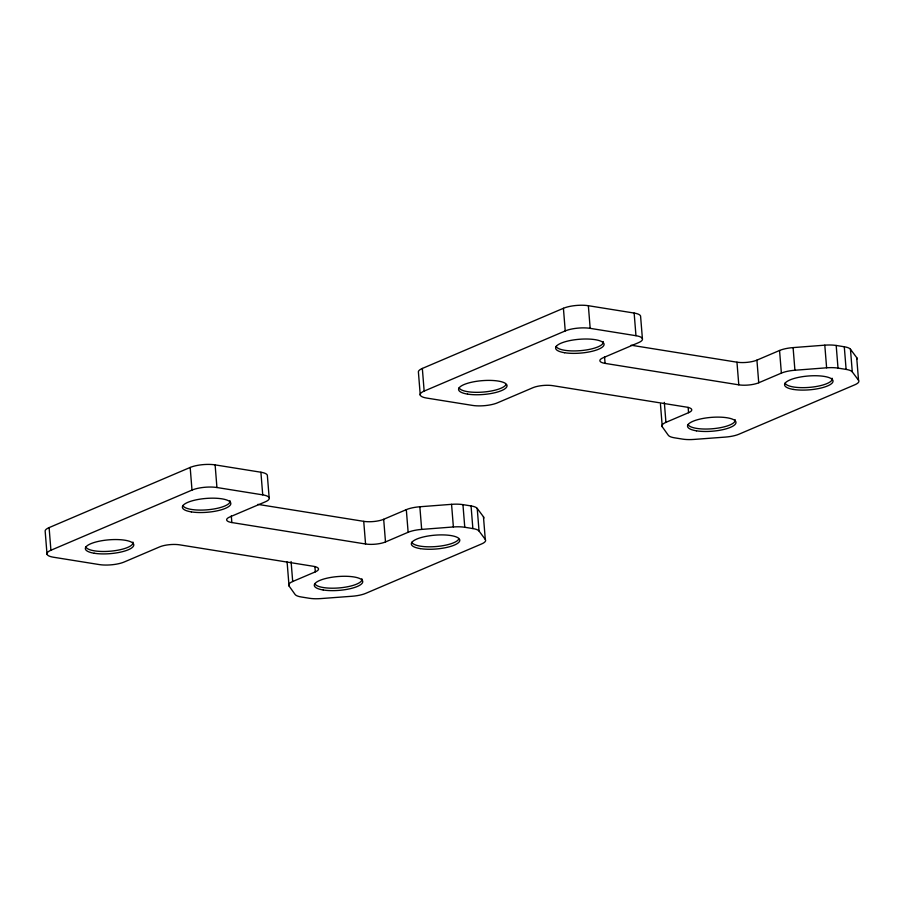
<?xml version="1.0" encoding="UTF-8"?>
<svg xmlns="http://www.w3.org/2000/svg" width="904" height="904" viewBox="0 0 904 904"><rect width="100%" height="100%" fill="white"/><g stroke="black" fill="none" stroke-linecap="round" stroke-linejoin="round"><path stroke-width="1.36" d="M47.019 554.276L45.2 531.631A17.775 5.074 -4.6 0 1 49.099 527.608L190.179 467.447A17.775 5.074 -4.6 0 1 215.118 464.882L260.906 472.227A17.775 5.074 -4.6 0 1 267.335 475.176L269.166 497.821M420.258 395.116L418.439 372.471A17.775 5.074 -4.6 0 1 422.337 368.448L563.418 308.287A17.775 5.074 -4.6 0 1 588.357 305.71L634.145 313.055A17.775 5.074 -4.6 0 1 640.574 316.016L642.405 338.661M289.031 585.961A17.775 5.074 -4.6 0 1 292.693 581.509L315.327 571.859A14.215 4.057 -4.6 0 0 313.292 566.277L179.591 544.829A14.215 4.057 -4.6 0 0 159.646 546.886L124.187 562.005A17.775 5.074 -4.6 0 1 99.248 564.571L53.46 557.226A17.775 5.074 -4.6 0 1 50.918 550.253L191.998 490.092A17.775 5.074 -4.6 0 1 216.937 487.516L262.725 494.861A17.775 5.074 -4.6 0 1 265.267 501.844L229.808 516.964A14.215 4.068 -4.6 0 0 231.842 522.546L365.555 543.993A14.215 4.068 -4.6 0 0 385.499 541.937L408.133 532.275A17.775 5.074 -4.6 0 1 421.671 529.405L453.379 526.964A17.775 5.074 -4.6 0 1 464.769 527.269L472.871 528.569A17.775 5.074 -4.6 0 1 479.041 531.043L485.29 539.428A17.775 5.074 -4.6 0 1 481.651 543.925L365.702 593.374A17.775 5.085 -4.6 0 1 352.018 596.256L320.637 598.595A17.775 5.074 -4.6 0 1 309.394 598.279L301.292 596.979A17.775 5.085 -4.6 0 1 295.088 594.47L289.031 585.961L287.212 563.328A17.775 5.074 -4.6 0 1 286.975 561.859M662.27 426.801A17.775 5.074 -4.6 0 1 665.932 422.349L688.565 412.687A14.215 4.057 -4.6 0 0 686.531 407.105L552.83 385.669A14.215 4.057 -4.6 0 0 532.885 387.726L497.426 402.845A17.775 5.074 -4.6 0 1 472.487 405.41L426.699 398.065A17.775 5.074 -4.6 0 1 424.157 391.093L565.237 330.932A17.775 5.074 -4.6 0 1 590.176 328.355L635.964 335.7A17.775 5.074 -4.6 0 1 638.506 342.672L603.047 357.803A14.215 4.068 -4.6 0 0 605.081 363.385L738.794 384.833A14.215 4.068 -4.6 0 0 758.738 382.765L781.372 373.115A17.775 5.074 -4.6 0 1 794.921 370.244L826.618 367.804A17.775 5.074 -4.6 0 1 838.008 368.109L846.11 369.408A17.775 5.074 -4.6 0 1 852.28 371.883L858.529 380.268A17.775 5.074 -4.6 0 1 854.89 384.765L738.941 434.214A17.775 5.085 -4.6 0 1 725.257 437.095L693.876 439.434A17.775 5.074 -4.6 0 1 682.633 439.118L674.531 437.818A17.775 5.085 -4.6 0 1 668.327 435.299L662.27 426.801L660.451 404.167M257.877 504.375L363.724 521.348A14.215 4.068 -4.6 0 0 383.68 519.291L406.314 509.641A17.775 5.074 -4.6 0 1 419.851 506.76L451.559 504.33A17.775 5.074 -4.6 0 1 462.95 504.635L471.052 505.935A17.775 5.074 -4.6 0 1 477.222 508.41L483.459 516.783A17.775 5.074 -4.6 0 1 483.742 518.263M631.116 345.215L736.963 362.188A14.215 4.068 -4.6 0 0 756.919 360.131L779.553 350.481A17.775 5.074 -4.6 0 1 793.09 347.599L824.798 345.17A17.775 5.074 -4.6 0 1 836.189 345.464L844.291 346.763A17.775 5.074 -4.6 0 1 850.461 349.249L856.698 357.622A17.775 5.074 -4.6 0 1 856.981 359.103M856.698 357.622L858.529 380.268M850.461 349.249L852.28 371.883M844.291 346.763L846.11 369.408M836.189 345.464L838.008 368.109M824.798 345.17L826.618 367.804M793.09 347.599L794.921 370.244M779.553 350.481L781.372 373.115M756.919 360.131L758.738 382.765M736.963 362.188L738.794 384.833M688.136 407.365L688.565 412.687M664.327 402.37L665.932 422.349M634.145 313.055L635.964 335.7M604.55 356.73L605.081 363.385M588.357 305.71L590.176 328.355M563.418 308.287L565.237 330.932M483.459 516.783L485.29 539.428M477.222 508.41L479.041 531.043M471.052 505.935L472.871 528.569M462.95 504.635L464.769 527.269M451.559 504.33L453.379 526.964M422.337 368.448L424.157 391.093M419.851 506.76L421.671 529.405M406.314 509.641L408.133 532.275M383.68 519.291L385.499 541.937M363.724 521.348L365.555 543.993M314.897 566.525L315.327 571.859M291.088 561.531L292.693 581.509M260.906 472.227L262.725 494.861M231.311 515.89L231.842 522.546M215.118 464.882L216.937 487.516M190.179 467.447L191.998 490.092M49.099 527.608L50.918 550.253M229.944 500.669A23.696 6.769 -4.6 0 1 208.824 509.664A23.696 6.769 -4.6 0 1 182.924 505.517M132.899 542.05A23.696 6.769 -4.6 0 1 111.78 551.056A23.696 6.769 -4.6 0 1 85.88 546.897M458.712 539.168A23.696 6.769 -4.6 0 1 434.688 546.649A23.696 6.769 -4.6 0 1 411.874 542.231M361.849 578.763A23.696 6.769 -4.6 0 1 340.74 587.769A23.696 6.769 -4.6 0 1 314.829 583.622M603.183 341.509A23.696 6.769 -4.6 0 1 582.063 350.503A23.696 6.769 -4.6 0 1 556.163 346.356M505.957 384.675A23.696 6.769 -4.6 0 1 481.934 392.155A23.696 6.769 -4.6 0 1 459.119 387.737M832.132 378.222A23.696 6.769 -4.6 0 1 811.024 387.228A23.696 6.769 -4.6 0 1 785.113 383.07M735.088 419.603A23.696 6.769 -4.6 0 1 713.979 428.609A23.696 6.769 -4.6 0 1 688.068 424.451M191.309 511.879A24.295 6.938 -4.6 0 0 230.52 504.703A24.295 6.938 -4.6 0 0 198.01 499.483A24.295 6.938 -4.6 0 0 191.309 511.879M420.258 548.604A24.295 6.938 -4.6 0 0 459.481 541.417A24.295 6.938 -4.6 0 0 426.959 536.208A24.295 6.938 -4.6 0 0 420.258 548.604M323.225 589.984A24.295 6.938 -4.6 0 0 362.436 582.797A24.295 6.938 -4.6 0 0 329.915 577.588A24.295 6.938 -4.6 0 0 323.225 589.984M94.265 553.259A24.295 6.938 -4.6 0 0 133.476 546.084A24.295 6.938 -4.6 0 0 100.965 540.863A24.295 6.938 -4.6 0 0 94.265 553.259M564.548 352.718A24.295 6.938 -4.6 0 0 603.759 345.543A24.295 6.938 -4.6 0 0 571.249 340.322A24.295 6.938 -4.6 0 0 564.548 352.718M793.509 389.443A24.295 6.938 -4.6 0 0 832.72 382.256A24.295 6.938 -4.6 0 0 800.198 377.047A24.295 6.938 -4.6 0 0 793.509 389.443M696.464 430.824A24.295 6.938 -4.6 0 0 735.675 423.637A24.295 6.938 -4.6 0 0 703.154 418.428A24.295 6.938 -4.6 0 0 696.464 430.824M467.504 394.099A24.295 6.938 -4.6 0 0 506.726 386.923A24.295 6.938 -4.6 0 0 474.204 381.703A24.295 6.938 -4.6 0 0 467.504 394.099"/></g></svg>
